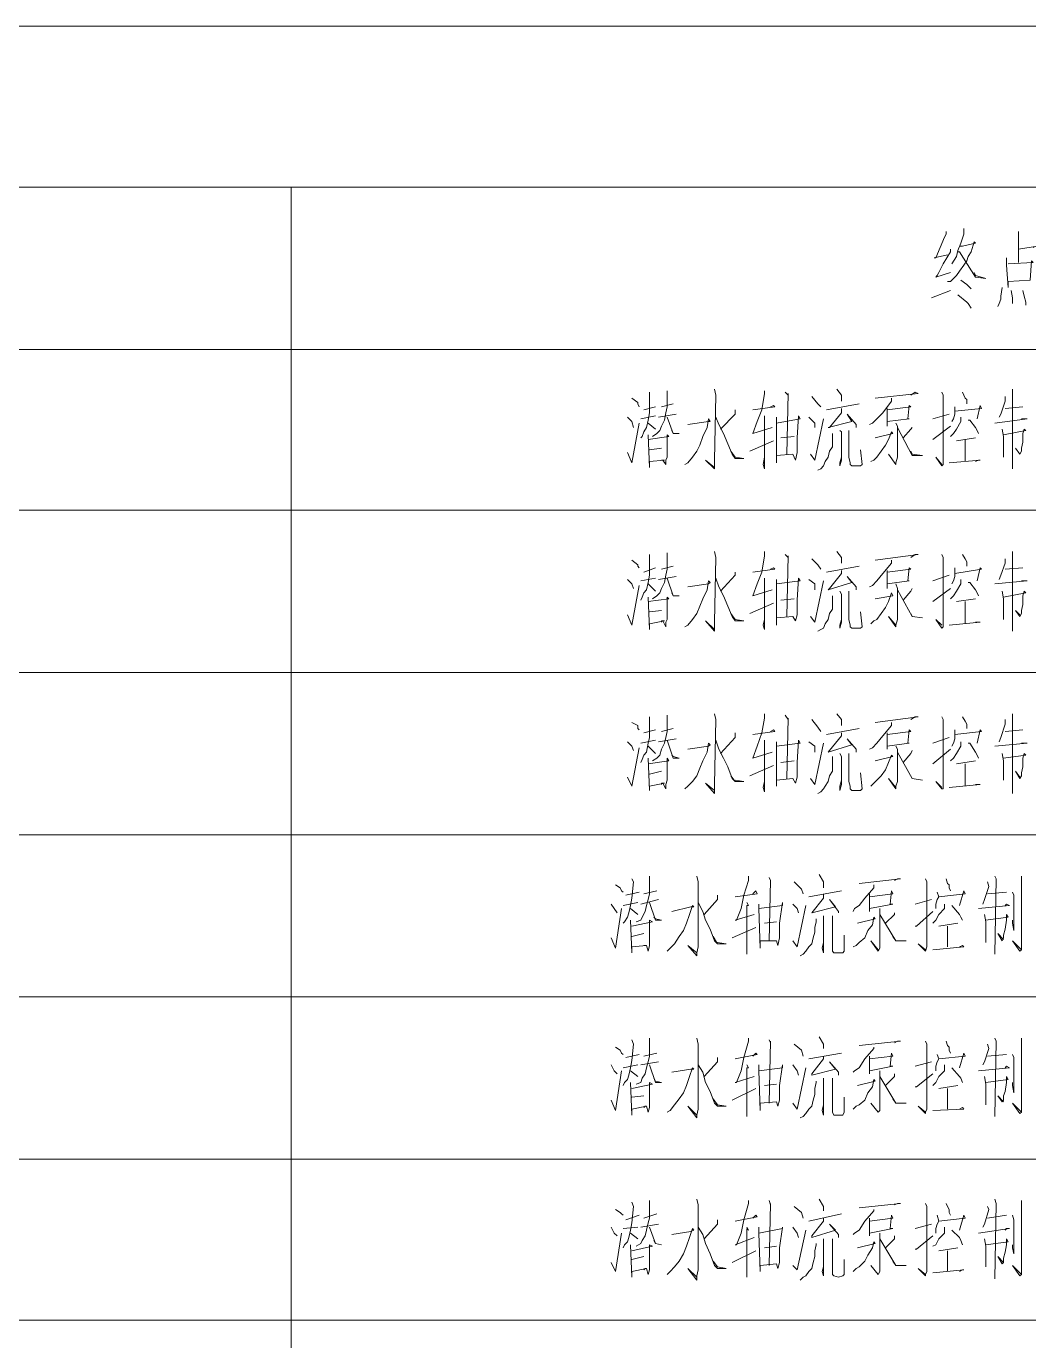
# Model space of a CAD drawing. Header units: millimetres. Extents: x 201 to 11482, y -7821 to 251.
# Drawn here: x 3318.2 to 3361.4, y -6773.4 to -6716.8 of the extents above; entities that cross this region are included whole.
import ezdxf

# ---------------------------------------------------------------- set-up
doc = ezdxf.new("R2010")
doc.units = ezdxf.units.MM

msp = doc.modelspace()

# ---------------------------------------------------------------- linework, layer by layer
at = {"color": 0, "lineweight": 18}
for points in [[(3548.745, -6723.713), (3548.745, -6716.792), (3240.008, -6716.792), (3240.008, -6723.713), (3548.745, -6723.713)], [(3279.822, -6730.698), (3329.606, -6730.698), (3329.606, -6723.713)], [(3329.606, -6730.698), (3389.36, -6730.698), (3389.36, -6723.713)], [(3357.8, -6725.618), (3357.8, -6725.745), (3357.737, -6725.872), (3357.546, -6726.317), (3357.356, -6726.761), (3357.292, -6726.761), (3357.864, -6726.634)], [(3358.562, -6725.491), (3358.562, -6725.682), (3358.562, -6725.745), (3358.435, -6726.126), (3358.308, -6726.444), (3358.245, -6726.698), (3358.054, -6727.015)], [(3360.912, -6725.618), (3360.912, -6725.809), (3360.912, -6726.952)], [(3357.991, -6726.38), (3357.991, -6726.507), (3357.673, -6727.015), (3357.483, -6727.396), (3357.419, -6727.523), (3357.356, -6727.587), (3357.991, -6727.396)], [(3358.372, -6726.253), (3358.499, -6726.253), (3359.07, -6726.126), (3359.007, -6726.063), (3358.88, -6726.507), (3358.753, -6726.698), (3358.689, -6726.888), (3358.562, -6727.079), (3358.372, -6727.333), (3358.245, -6727.523), (3358.118, -6727.65), (3357.991, -6727.777), (3357.864, -6727.777)], [(3358.308, -6726.507), (3358.372, -6726.507), (3359.07, -6727.587), (3359.515, -6727.65), (3359.07, -6727.523), (3359.007, -6727.396)], [(3360.912, -6726.38), (3361.737, -6726.253), (3361.674, -6726.253), (3361.547, -6726.317)], [(3360.404, -6726.761), (3360.404, -6726.825), (3360.404, -6727.079), (3360.467, -6728.031), (3360.467, -6727.777), (3361.42, -6727.714), (3361.42, -6727.714), (3361.483, -6726.888), (3361.547, -6726.952), (3360.467, -6727.015)], [(3358.435, -6727.714), (3358.689, -6727.904), (3358.753, -6727.968), (3358.88, -6728.095)], [(3357.165, -6728.476), (3357.991, -6728.158)], [(3360.213, -6728.031), (3360.15, -6728.412), (3360.15, -6728.539), (3360.086, -6728.73), (3360.023, -6728.857)], [(3360.594, -6728.158), (3360.658, -6728.476), (3360.658, -6728.666), (3360.658, -6728.73)], [(3361.102, -6728.158), (3361.166, -6728.412), (3361.229, -6728.666), (3361.229, -6728.793)], [(3358.308, -6728.349), (3358.689, -6728.666), (3358.753, -6728.73), (3358.88, -6728.92)], [(3279.822, -6737.62), (3329.606, -6737.62), (3329.606, -6730.698)], [(3329.606, -6737.62), (3389.36, -6737.62), (3389.36, -6730.698)], [(3344.275, -6732.794), (3344.529, -6732.984), (3344.529, -6733.048), (3344.592, -6733.175)], [(3345.037, -6732.54), (3345.037, -6732.667), (3345.037, -6733.429), (3344.973, -6733.746), (3344.91, -6734.064), (3344.783, -6734.254), (3344.719, -6734.445), (3344.656, -6734.508)], [(3345.799, -6732.476), (3345.799, -6732.667), (3345.799, -6733.175), (3345.735, -6733.429), (3345.672, -6733.746), (3345.545, -6734), (3345.481, -6734.191), (3345.354, -6734.318), (3345.164, -6734.445)], [(3347.831, -6732.413), (3347.894, -6732.667), (3347.831, -6735.461), (3347.831, -6735.715), (3347.831, -6735.842), (3347.45, -6735.461), (3347.831, -6735.778)], [(3349.99, -6732.476), (3349.99, -6732.603), (3349.863, -6733.302), (3349.672, -6733.81), (3349.482, -6734.318), (3349.482, -6734.318), (3350.307, -6734.064)], [(3350.879, -6732.54), (3351.006, -6732.667), (3351.006, -6732.603), (3350.942, -6735.207)], [(3352.022, -6732.73), (3352.276, -6733.048), (3352.403, -6733.175)], [(3353.101, -6732.413), (3353.292, -6732.667), (3353.292, -6732.794), (3353.292, -6732.921)], [(3355.451, -6732.794), (3355.451, -6732.921), (3355.07, -6733.429), (3354.816, -6733.683), (3354.625, -6733.873), (3354.498, -6733.937)], [(3354.752, -6732.794), (3356.594, -6732.603), (3356.467, -6732.54), (3356.276, -6732.667)], [(3357.61, -6732.54), (3357.673, -6732.667), (3357.673, -6735.524), (3357.673, -6735.651), (3357.61, -6735.715), (3357.356, -6735.334), (3357.61, -6735.651)], [(3358.499, -6732.54), (3358.626, -6732.794), (3358.689, -6732.857), (3358.689, -6732.921), (3358.689, -6733.048)], [(3360.34, -6732.73), (3360.34, -6732.921), (3360.15, -6733.492), (3360.086, -6733.619)], [(3360.658, -6732.413), (3360.658, -6732.54), (3360.658, -6735.842), (3360.658, -6735.651), (3360.658, -6735.461)], [(3344.783, -6733.302), (3345.291, -6733.175)], [(3345.545, -6733.175), (3346.053, -6733.048)], [(3348.72, -6733.302), (3348.72, -6733.492), (3348.085, -6734.127)], [(3349.482, -6733.302), (3350.434, -6733.175), (3350.371, -6733.111), (3350.244, -6733.175)], [(3352.657, -6733.302), (3354.054, -6733.048)], [(3353.292, -6733.238), (3353.292, -6733.429), (3352.784, -6734.064), (3352.72, -6734.064), (3353.736, -6733.81), (3353.546, -6733.492), (3353.927, -6733.937), (3353.927, -6734.064)], [(3355.26, -6733.238), (3355.26, -6734), (3355.26, -6733.81), (3356.213, -6733.683), (3356.149, -6733.683), (3356.213, -6733.111), (3356.276, -6733.175), (3355.26, -6733.302)], [(3358.181, -6733.175), (3358.181, -6733.365), (3358.181, -6733.492), (3358.118, -6733.683), (3358.054, -6733.81)], [(3358.181, -6733.365), (3359.324, -6733.238), (3359.261, -6733.111), (3359.134, -6733.683)], [(3360.34, -6733.238), (3361.102, -6733.175)], [(3344.084, -6733.619), (3344.275, -6733.81), (3344.338, -6734.064)], [(3344.084, -6735.143), (3344.275, -6735.588), (3344.592, -6733.873)], [(3345.291, -6733.556), (3344.656, -6733.683)], [(3344.973, -6733.873), (3345.291, -6734.127)], [(3346.18, -6733.492), (3345.418, -6733.619)], [(3345.799, -6733.619), (3346.053, -6734.318), (3346.307, -6734.318), (3346.053, -6734.318), (3345.989, -6734.191)], [(3346.688, -6733.937), (3347.577, -6733.81), (3347.64, -6733.81), (3347.577, -6733.683), (3347.513, -6734.064), (3347.323, -6734.445), (3347.196, -6734.826), (3347.069, -6735.08), (3346.878, -6735.334), (3346.688, -6735.588), (3346.561, -6735.651)], [(3347.894, -6733.619), (3348.021, -6733.937), (3348.212, -6734.318), (3348.402, -6734.762), (3348.593, -6735.207), (3348.72, -6735.397), (3349.101, -6735.397), (3348.72, -6735.334)], [(3349.99, -6733.556), (3349.99, -6733.683), (3349.99, -6735.842), (3349.926, -6735.651), (3349.99, -6735.334)], [(3350.498, -6733.619), (3350.498, -6733.873), (3350.498, -6735.588), (3350.498, -6735.27), (3351.196, -6735.207), (3351.323, -6735.461), (3351.387, -6735.143), (3351.387, -6734.508), (3351.45, -6733.556), (3351.514, -6733.683), (3350.498, -6733.873)], [(3351.895, -6733.619), (3352.149, -6733.873), (3352.149, -6734.064)], [(3351.958, -6735.207), (3352.149, -6735.461), (3352.53, -6733.683)], [(3355.641, -6733.873), (3355.705, -6734), (3355.705, -6735.334), (3355.641, -6735.588), (3355.641, -6735.651), (3355.324, -6735.207), (3355.641, -6735.651)], [(3357.229, -6733.683), (3357.927, -6733.492)], [(3358.435, -6733.619), (3358.435, -6733.81), (3358.245, -6734.127), (3358.118, -6734.318), (3357.991, -6734.445)], [(3358.753, -6733.746), (3358.816, -6733.746), (3359.07, -6734.064), (3359.134, -6734.191), (3359.197, -6734.318)], [(3359.896, -6733.873), (3361.293, -6733.683), (3361.166, -6733.683), (3361.039, -6733.683)], [(3344.973, -6734.572), (3345.862, -6734.445), (3345.799, -6734.381), (3345.799, -6734.699), (3345.799, -6735.08), (3345.799, -6735.334), (3345.735, -6735.461), (3345.735, -6735.651), (3345.608, -6735.461)], [(3344.973, -6734.381), (3345.037, -6735.778), (3345.037, -6735.524), (3345.672, -6735.461), (3345.545, -6735.461), (3345.545, -6735.461)], [(3350.688, -6734.508), (3351.26, -6734.445)], [(3352.911, -6734.318), (3352.911, -6734.445), (3352.911, -6734.635), (3352.911, -6734.889), (3352.784, -6735.08), (3352.72, -6735.334), (3352.593, -6735.524), (3352.53, -6735.715), (3352.403, -6735.842), (3352.276, -6735.905)], [(3353.228, -6734.191), (3353.292, -6734.254), (3353.292, -6735.461), (3353.228, -6735.715), (3353.228, -6735.588), (3353.292, -6735.334)], [(3353.609, -6734.191), (3353.609, -6735.334), (3353.673, -6735.588), (3353.673, -6735.651), (3353.736, -6735.715), (3353.927, -6735.715), (3354.117, -6735.715), (3354.181, -6735.651), (3354.117, -6735.016)], [(3354.752, -6734.508), (3355.514, -6734.318), (3355.451, -6734.254), (3355.324, -6734.572), (3355.197, -6734.826), (3355.006, -6735.08), (3354.816, -6735.334), (3354.689, -6735.461), (3354.562, -6735.524)], [(3355.705, -6734.064), (3356.34, -6735.27), (3356.784, -6735.27), (3356.34, -6735.207), (3356.276, -6735.08)], [(3356.34, -6734.064), (3356.276, -6734.127), (3355.959, -6734.508)], [(3357.229, -6734.572), (3357.229, -6734.572), (3357.991, -6734)], [(3358.245, -6734.635), (3359.07, -6734.508)], [(3360.213, -6734.127), (3360.277, -6734.445), (3360.277, -6734.508), (3360.277, -6735.334), (3360.277, -6735.143), (3360.277, -6735.016)], [(3360.277, -6734.381), (3361.229, -6734.191), (3361.166, -6734.127), (3361.102, -6734.318), (3361.102, -6734.699), (3361.039, -6734.953), (3361.039, -6735.08), (3360.975, -6735.207), (3360.785, -6734.953), (3360.975, -6735.207)], [(3345.545, -6734.953), (3345.037, -6735.016)], [(3348.529, -6735.08), (3348.72, -6735.334)], [(3349.355, -6735.08), (3350.371, -6734.635)], [(3358.626, -6734.572), (3358.626, -6735.524)], [(3357.927, -6735.588), (3359.261, -6735.461), (3359.197, -6735.461), (3359.07, -6735.524)], [(3329.606, -6737.62), (3329.606, -6744.605), (3389.36, -6744.605), (3389.36, -6737.62)], [(3345.037, -6739.525), (3345.037, -6739.652), (3345.037, -6740.414), (3344.973, -6740.731), (3344.91, -6741.049), (3344.783, -6741.176), (3344.719, -6741.366), (3344.656, -6741.493)], [(3345.799, -6739.461), (3345.799, -6739.652), (3345.799, -6740.16), (3345.735, -6740.414), (3345.672, -6740.731), (3345.545, -6740.985), (3345.481, -6741.176), (3345.354, -6741.303), (3345.164, -6741.43)], [(3347.831, -6739.398), (3347.894, -6739.652), (3347.831, -6742.446), (3347.831, -6742.7), (3347.831, -6742.827), (3347.45, -6742.382), (3347.831, -6742.763)], [(3349.99, -6739.398), (3349.99, -6739.588), (3349.863, -6740.287), (3349.672, -6740.795), (3349.482, -6741.303), (3349.482, -6741.303), (3350.307, -6741.049)], [(3350.879, -6739.525), (3351.006, -6739.652), (3351.006, -6739.588), (3350.942, -6742.192)], [(3353.101, -6739.398), (3353.292, -6739.652), (3353.292, -6739.779), (3353.292, -6739.906)], [(3354.752, -6739.779), (3356.594, -6739.525), (3356.467, -6739.525), (3356.276, -6739.652)], [(3357.61, -6739.525), (3357.673, -6739.652), (3357.673, -6742.509), (3357.673, -6742.636), (3357.61, -6742.7), (3357.356, -6742.319), (3357.61, -6742.573)], [(3358.499, -6739.525), (3358.626, -6739.715), (3358.689, -6739.842), (3358.689, -6739.906), (3358.689, -6740.033)], [(3360.658, -6739.398), (3360.658, -6739.525), (3360.658, -6742.827), (3360.658, -6742.573), (3360.658, -6742.446)], [(3344.275, -6739.779), (3344.529, -6739.969), (3344.529, -6740.033), (3344.592, -6740.096)], [(3344.783, -6740.287), (3345.291, -6740.096)], [(3345.545, -6740.16), (3346.053, -6740.033)], [(3349.482, -6740.287), (3350.434, -6740.16), (3350.371, -6740.096), (3350.244, -6740.16)], [(3352.022, -6739.715), (3352.276, -6739.969), (3352.403, -6740.16)], [(3352.657, -6740.287), (3354.054, -6740.033)], [(3355.451, -6739.779), (3355.451, -6739.906), (3355.07, -6740.35), (3354.816, -6740.668), (3354.625, -6740.858), (3354.498, -6740.922)], [(3355.26, -6740.223), (3355.26, -6740.985), (3355.26, -6740.795), (3356.213, -6740.668), (3356.149, -6740.668), (3356.213, -6740.096), (3356.276, -6740.16), (3355.26, -6740.287)], [(3358.181, -6740.096), (3358.181, -6740.35), (3358.181, -6740.477), (3358.118, -6740.668), (3358.054, -6740.795)], [(3358.181, -6740.35), (3359.324, -6740.16), (3359.261, -6740.096), (3359.134, -6740.668)], [(3360.34, -6739.715), (3360.34, -6739.906), (3360.15, -6740.414), (3360.086, -6740.604)], [(3360.34, -6740.16), (3361.102, -6740.096)], [(3344.084, -6740.604), (3344.275, -6740.795), (3344.338, -6740.985)], [(3345.291, -6740.541), (3344.656, -6740.668)], [(3346.18, -6740.477), (3345.418, -6740.604)], [(3345.799, -6740.541), (3346.053, -6741.303), (3346.307, -6741.303), (3346.053, -6741.303), (3345.989, -6741.176)], [(3346.688, -6740.922), (3347.577, -6740.795), (3347.64, -6740.731), (3347.577, -6740.668), (3347.513, -6741.049), (3347.323, -6741.43), (3347.196, -6741.747), (3347.069, -6742.065), (3346.878, -6742.319), (3346.688, -6742.573), (3346.561, -6742.636)], [(3347.894, -6740.541), (3348.021, -6740.922), (3348.212, -6741.303), (3348.402, -6741.747), (3348.593, -6742.192), (3348.72, -6742.382), (3349.101, -6742.382), (3348.72, -6742.319)], [(3348.72, -6740.287), (3348.72, -6740.414), (3348.085, -6741.112)], [(3349.99, -6740.541), (3349.99, -6740.668), (3349.99, -6740.668), (3349.99, -6742.763), (3349.926, -6742.573), (3349.99, -6742.319)], [(3350.498, -6740.604), (3350.498, -6740.795), (3350.498, -6742.573), (3350.498, -6742.255), (3351.196, -6742.192), (3351.323, -6742.382), (3351.387, -6742.128), (3351.387, -6741.493), (3351.45, -6740.541), (3351.514, -6740.668), (3350.498, -6740.795)], [(3351.895, -6740.604), (3352.149, -6740.795), (3352.149, -6741.049)], [(3351.958, -6742.192), (3352.149, -6742.446), (3352.53, -6740.668)], [(3353.292, -6740.223), (3353.292, -6740.35), (3352.784, -6740.985), (3352.72, -6741.049), (3353.736, -6740.731), (3353.546, -6740.477), (3353.927, -6740.922), (3353.927, -6741.049)], [(3357.229, -6740.668), (3357.927, -6740.414)], [(3358.435, -6740.604), (3358.435, -6740.795), (3358.245, -6741.112), (3358.118, -6741.303), (3357.991, -6741.43)], [(3358.753, -6740.731), (3358.816, -6740.731), (3359.07, -6741.049), (3359.134, -6741.176), (3359.197, -6741.303)], [(3359.896, -6740.795), (3361.293, -6740.668), (3361.166, -6740.668), (3361.039, -6740.668)], [(3344.084, -6742.128), (3344.275, -6742.573), (3344.592, -6740.858)], [(3344.973, -6740.795), (3345.291, -6741.112)], [(3352.911, -6741.303), (3352.911, -6741.366), (3352.911, -6741.62), (3352.911, -6741.874), (3352.784, -6742.065), (3352.72, -6742.319), (3352.593, -6742.509), (3352.53, -6742.7), (3352.403, -6742.763), (3352.276, -6742.827)], [(3353.228, -6741.112), (3353.292, -6741.239), (3353.292, -6742.446), (3353.228, -6742.7), (3353.228, -6742.573), (3353.292, -6742.319)], [(3353.609, -6741.112), (3353.609, -6742.319), (3353.673, -6742.573), (3353.673, -6742.636), (3353.736, -6742.7), (3353.927, -6742.7), (3354.117, -6742.7), (3354.181, -6742.636), (3354.117, -6742.001)], [(3354.752, -6741.43), (3355.514, -6741.303), (3355.451, -6741.176), (3355.324, -6741.557), (3355.197, -6741.811), (3355.006, -6742.065), (3354.816, -6742.319), (3354.689, -6742.382), (3354.562, -6742.509)], [(3355.641, -6740.795), (3355.705, -6740.985), (3355.705, -6742.319), (3355.641, -6742.573), (3355.641, -6742.636), (3355.324, -6742.192), (3355.641, -6742.573)], [(3355.705, -6741.049), (3356.34, -6742.192), (3356.784, -6742.255), (3356.34, -6742.192), (3356.276, -6742.065)], [(3356.34, -6740.985), (3356.276, -6741.112), (3355.959, -6741.493)], [(3357.229, -6741.557), (3357.229, -6741.557), (3357.991, -6740.985)], [(3360.213, -6741.112), (3360.277, -6741.43), (3360.277, -6741.43), (3360.277, -6742.319), (3360.277, -6742.128), (3360.277, -6742.001)], [(3360.277, -6741.366), (3361.229, -6741.176), (3361.166, -6741.112), (3361.102, -6741.303), (3361.102, -6741.684), (3361.039, -6741.938), (3361.039, -6742.065), (3360.975, -6742.192), (3360.785, -6741.938), (3360.975, -6742.128)], [(3344.973, -6741.557), (3345.862, -6741.43), (3345.799, -6741.366), (3345.799, -6741.684), (3345.799, -6742.065), (3345.799, -6742.319), (3345.735, -6742.446), (3345.735, -6742.636), (3345.608, -6742.382)], [(3344.973, -6741.366), (3345.037, -6742.763), (3345.037, -6742.509), (3345.672, -6742.382), (3345.545, -6742.382), (3345.545, -6742.446)], [(3349.355, -6742.065), (3350.371, -6741.62)], [(3350.688, -6741.493), (3351.26, -6741.43)], [(3358.245, -6741.557), (3359.07, -6741.43)], [(3358.626, -6741.557), (3358.626, -6742.509)], [(3345.545, -6741.938), (3345.037, -6742.001)], [(3348.529, -6742.065), (3348.72, -6742.319)], [(3357.927, -6742.573), (3359.261, -6742.446), (3359.197, -6742.446), (3359.07, -6742.446)], [(3279.822, -6744.605), (3329.606, -6744.605)], [(3329.606, -6744.605), (3329.606, -6751.59), (3389.36, -6751.59), (3389.36, -6744.605)], [(3347.831, -6746.383), (3347.894, -6746.637), (3347.831, -6749.431), (3347.831, -6749.685), (3347.831, -6749.812), (3347.45, -6749.367), (3347.831, -6749.685)], [(3349.99, -6746.383), (3349.99, -6746.573), (3349.863, -6747.208), (3349.672, -6747.78), (3349.482, -6748.288), (3349.482, -6748.288), (3350.307, -6748.034)], [(3353.101, -6746.383), (3353.292, -6746.637), (3353.292, -6746.764), (3353.292, -6746.891)], [(3360.658, -6746.383), (3360.658, -6746.51), (3360.658, -6749.812), (3360.658, -6749.558), (3360.658, -6749.431)], [(3344.275, -6746.764), (3344.529, -6746.891), (3344.529, -6747.018), (3344.592, -6747.081)], [(3345.037, -6746.51), (3345.037, -6746.637), (3345.037, -6747.399), (3344.973, -6747.653), (3344.91, -6748.034), (3344.783, -6748.161), (3344.719, -6748.351), (3344.656, -6748.478)], [(3345.799, -6746.446), (3345.799, -6746.637), (3345.799, -6747.145), (3345.735, -6747.399), (3345.672, -6747.653), (3345.545, -6747.907), (3345.481, -6748.161), (3345.354, -6748.288), (3345.164, -6748.415)], [(3350.879, -6746.446), (3351.006, -6746.637), (3351.006, -6746.573), (3350.942, -6749.177)], [(3352.022, -6746.637), (3352.276, -6746.954), (3352.403, -6747.145)], [(3355.451, -6746.764), (3355.451, -6746.891), (3355.07, -6747.335), (3354.816, -6747.653), (3354.625, -6747.843), (3354.498, -6747.907)], [(3354.752, -6746.764), (3356.594, -6746.51), (3356.467, -6746.51), (3356.276, -6746.637)], [(3357.61, -6746.51), (3357.673, -6746.637), (3357.673, -6749.494), (3357.673, -6749.621), (3357.61, -6749.621), (3357.356, -6749.304), (3357.61, -6749.558)], [(3358.499, -6746.51), (3358.626, -6746.7), (3358.689, -6746.827), (3358.689, -6746.891), (3358.689, -6747.018)], [(3360.34, -6746.637), (3360.34, -6746.827), (3360.15, -6747.399), (3360.086, -6747.589)], [(3345.291, -6747.526), (3344.656, -6747.653)], [(3344.783, -6747.208), (3345.291, -6747.081)], [(3346.18, -6747.462), (3345.418, -6747.589)], [(3345.545, -6747.145), (3346.053, -6747.018)], [(3345.799, -6747.526), (3346.053, -6748.288), (3346.307, -6748.288), (3346.053, -6748.224), (3345.989, -6748.161)], [(3347.894, -6747.526), (3348.021, -6747.907), (3348.212, -6748.288), (3348.402, -6748.669), (3348.593, -6749.177), (3348.72, -6749.304), (3349.101, -6749.304), (3348.72, -6749.24)], [(3348.72, -6747.208), (3348.72, -6747.399), (3348.085, -6748.097)], [(3349.482, -6747.272), (3350.434, -6747.145), (3350.371, -6747.081), (3350.244, -6747.145)], [(3349.99, -6747.526), (3349.99, -6747.653), (3349.99, -6747.653), (3349.99, -6749.748), (3349.926, -6749.558), (3349.99, -6749.304)], [(3350.498, -6747.589), (3350.498, -6747.78), (3350.498, -6749.494), (3350.498, -6749.24), (3351.196, -6749.177), (3351.323, -6749.367), (3351.387, -6749.113), (3351.387, -6748.478), (3351.45, -6747.526), (3351.514, -6747.653), (3350.498, -6747.78)], [(3352.657, -6747.272), (3354.054, -6747.018)], [(3353.292, -6747.208), (3353.292, -6747.335), (3352.784, -6747.97), (3352.72, -6748.034), (3353.736, -6747.716), (3353.546, -6747.462), (3353.927, -6747.907), (3353.927, -6748.034)], [(3355.26, -6747.208), (3355.26, -6747.907), (3355.26, -6747.78), (3356.213, -6747.653), (3356.149, -6747.653), (3356.213, -6747.081), (3356.276, -6747.145), (3355.26, -6747.272)], [(3357.229, -6747.653), (3357.927, -6747.399)], [(3358.181, -6747.081), (3358.181, -6747.272), (3358.181, -6747.462), (3358.118, -6747.653), (3358.054, -6747.78)], [(3358.181, -6747.272), (3359.324, -6747.145), (3359.261, -6747.081), (3359.134, -6747.653)], [(3360.34, -6747.145), (3361.102, -6747.081)], [(3344.084, -6747.589), (3344.275, -6747.78), (3344.338, -6747.97)], [(3344.084, -6749.113), (3344.275, -6749.494), (3344.592, -6747.843)], [(3344.973, -6747.78), (3345.291, -6748.097)], [(3346.688, -6747.907), (3347.577, -6747.78), (3347.64, -6747.716), (3347.577, -6747.653), (3347.513, -6748.034), (3347.323, -6748.415), (3347.196, -6748.732), (3347.069, -6749.05), (3346.878, -6749.304), (3346.688, -6749.494), (3346.561, -6749.621)], [(3351.895, -6747.589), (3352.149, -6747.78), (3352.149, -6748.034)], [(3351.958, -6749.177), (3352.149, -6749.431), (3352.53, -6747.653)], [(3353.228, -6748.097), (3353.292, -6748.224), (3353.292, -6749.431), (3353.228, -6749.685), (3353.228, -6749.494), (3353.292, -6749.24)], [(3353.609, -6748.097), (3353.609, -6749.304), (3353.673, -6749.494), (3353.673, -6749.621), (3353.736, -6749.685), (3353.927, -6749.685), (3354.117, -6749.685), (3354.181, -6749.621), (3354.117, -6748.923)], [(3355.641, -6747.78), (3355.705, -6747.907), (3355.705, -6749.304), (3355.641, -6749.494), (3355.641, -6749.621), (3355.324, -6749.177), (3355.641, -6749.558)], [(3355.705, -6748.034), (3356.34, -6749.177), (3356.784, -6749.24), (3356.34, -6749.177), (3356.276, -6749.05)], [(3356.34, -6747.97), (3356.276, -6748.097), (3355.959, -6748.478)], [(3357.229, -6748.542), (3357.229, -6748.542), (3357.991, -6747.907)], [(3358.435, -6747.589), (3358.435, -6747.78), (3358.245, -6748.097), (3358.118, -6748.288), (3357.991, -6748.415)], [(3358.753, -6747.653), (3358.816, -6747.653), (3359.07, -6748.034), (3359.134, -6748.161), (3359.197, -6748.288)], [(3359.896, -6747.78), (3361.293, -6747.653), (3361.166, -6747.653), (3361.039, -6747.653)], [(3360.213, -6748.097), (3360.277, -6748.415), (3360.277, -6748.415), (3360.277, -6749.24), (3360.277, -6749.113), (3360.277, -6748.923)], [(3360.277, -6748.288), (3361.229, -6748.161), (3361.166, -6748.097), (3361.102, -6748.288), (3361.102, -6748.669), (3361.039, -6748.923), (3361.039, -6749.05), (3360.975, -6749.177), (3360.785, -6748.859), (3360.975, -6749.113)], [(3344.973, -6748.542), (3345.862, -6748.415), (3345.799, -6748.288), (3345.799, -6748.669), (3345.799, -6749.05), (3345.799, -6749.24), (3345.735, -6749.431), (3345.735, -6749.621), (3345.608, -6749.367)], [(3344.973, -6748.288), (3345.037, -6749.685), (3345.037, -6749.494), (3345.672, -6749.367), (3345.545, -6749.367), (3345.545, -6749.431)], [(3349.355, -6749.05), (3350.371, -6748.605)], [(3350.688, -6748.478), (3351.26, -6748.415)], [(3352.911, -6748.224), (3352.911, -6748.351), (3352.911, -6748.605), (3352.911, -6748.859), (3352.784, -6749.05), (3352.72, -6749.304), (3352.593, -6749.494), (3352.53, -6749.621), (3352.403, -6749.748), (3352.276, -6749.812)], [(3354.752, -6748.415), (3355.514, -6748.224), (3355.451, -6748.161), (3355.324, -6748.478), (3355.197, -6748.796), (3355.006, -6749.05), (3354.816, -6749.24), (3354.689, -6749.367), (3354.562, -6749.494)], [(3358.245, -6748.542), (3359.07, -6748.415)], [(3358.626, -6748.542), (3358.626, -6749.494)], [(3345.545, -6748.859), (3345.037, -6748.986)], [(3348.529, -6749.05), (3348.72, -6749.304)], [(3357.927, -6749.558), (3359.261, -6749.431), (3359.197, -6749.431), (3359.07, -6749.431)], [(3279.822, -6751.59), (3329.606, -6751.59)], [(3279.822, -6751.59), (3279.822, -6758.575), (3329.606, -6758.575)], [(3329.606, -6751.59), (3329.606, -6758.575), (3389.36, -6758.575)], [(3343.576, -6753.749), (3343.767, -6753.876), (3343.83, -6754.003), (3343.894, -6754.066)], [(3344.275, -6753.495), (3344.338, -6753.622), (3344.275, -6754.32), (3344.211, -6754.638), (3344.148, -6754.955), (3344.084, -6755.146), (3343.957, -6755.336), (3343.894, -6755.4)], [(3345.037, -6753.368), (3345.037, -6753.622), (3345.037, -6754.13), (3344.973, -6754.384), (3344.91, -6754.638), (3344.846, -6754.892), (3344.719, -6755.146), (3344.656, -6755.273), (3344.465, -6755.336)], [(3347.069, -6753.368), (3347.132, -6753.622), (3347.132, -6756.416), (3347.069, -6756.67), (3347.069, -6756.797), (3346.688, -6756.352), (3347.069, -6756.67)], [(3349.291, -6753.368), (3349.291, -6753.558), (3349.101, -6754.193), (3348.974, -6754.765), (3348.783, -6755.273), (3348.72, -6755.273), (3349.545, -6755.019)], [(3350.18, -6753.431), (3350.244, -6753.558), (3350.244, -6753.558), (3350.18, -6756.162)], [(3351.26, -6753.622), (3351.577, -6753.939), (3351.641, -6754.13)], [(3352.339, -6753.304), (3352.53, -6753.622), (3352.53, -6753.749), (3352.53, -6753.876)], [(3354.689, -6753.749), (3354.689, -6753.876), (3354.308, -6754.32), (3354.054, -6754.638), (3353.863, -6754.765), (3353.8, -6754.892)], [(3354.054, -6753.685), (3355.832, -6753.495), (3355.705, -6753.495), (3355.578, -6753.558)], [(3356.911, -6753.495), (3356.975, -6753.622), (3356.975, -6756.416), (3356.911, -6756.606), (3356.594, -6756.289), (3356.911, -6756.543)], [(3357.8, -6753.495), (3357.864, -6753.685), (3357.927, -6753.749), (3357.927, -6753.876), (3357.991, -6754.003)], [(3359.578, -6753.622), (3359.642, -6753.812), (3359.451, -6754.384), (3359.388, -6754.574)], [(3359.896, -6753.368), (3359.959, -6753.495), (3359.896, -6756.733), (3359.896, -6756.543), (3359.896, -6756.352)], [(3361.039, -6753.368), (3361.039, -6753.558), (3361.039, -6756.162), (3361.039, -6756.352), (3361.039, -6756.543), (3361.039, -6756.543), (3360.975, -6756.606), (3360.658, -6756.162), (3361.039, -6756.543)], [(3344.021, -6754.193), (3344.592, -6754.066)], [(3344.783, -6754.13), (3345.354, -6754.003)], [(3347.958, -6754.193), (3347.958, -6754.384), (3347.386, -6755.019)], [(3348.72, -6754.257), (3349.672, -6754.13), (3349.609, -6754.003), (3349.482, -6754.13)], [(3351.895, -6754.257), (3353.292, -6754.003)], [(3352.53, -6754.13), (3352.53, -6754.32), (3352.022, -6754.955), (3352.022, -6754.955), (3353.038, -6754.701), (3352.784, -6754.384), (3353.165, -6754.892), (3353.165, -6754.955)], [(3354.498, -6754.13), (3354.498, -6754.892), (3354.498, -6754.765), (3355.514, -6754.574), (3355.387, -6754.574), (3355.451, -6754.003), (3355.514, -6754.13), (3354.498, -6754.257)], [(3357.419, -6754.066), (3357.483, -6754.257), (3357.419, -6754.384), (3357.356, -6754.574), (3357.356, -6754.765)], [(3357.483, -6754.257), (3358.626, -6754.13), (3358.562, -6754.003), (3358.372, -6754.638)], [(3359.578, -6754.13), (3360.404, -6754.066)], [(3360.658, -6754.066), (3360.721, -6754.193), (3360.721, -6755.717), (3360.658, -6755.4), (3360.658, -6755.273)], [(3343.386, -6754.574), (3343.513, -6754.765), (3343.64, -6754.955)], [(3343.386, -6756.035), (3343.576, -6756.479), (3343.83, -6754.765)], [(3344.529, -6754.511), (3343.894, -6754.638)], [(3344.211, -6754.765), (3344.529, -6755.019)], [(3345.418, -6754.384), (3344.656, -6754.574)], [(3345.037, -6754.511), (3345.291, -6755.273), (3345.545, -6755.273), (3345.291, -6755.209), (3345.227, -6755.146)], [(3345.989, -6754.892), (3346.815, -6754.701), (3346.942, -6754.701), (3346.878, -6754.638), (3346.751, -6755.019), (3346.624, -6755.4), (3346.497, -6755.717), (3346.307, -6755.971), (3346.116, -6756.289), (3345.926, -6756.479), (3345.799, -6756.606)], [(3347.132, -6754.511), (3347.323, -6754.892), (3347.45, -6755.273), (3347.64, -6755.654), (3347.831, -6756.162), (3347.958, -6756.289), (3348.339, -6756.289), (3347.958, -6756.225)], [(3349.228, -6754.511), (3349.291, -6754.638), (3349.228, -6754.638), (3349.228, -6756.733), (3349.228, -6756.543), (3349.228, -6756.289)], [(3349.736, -6754.574), (3349.736, -6754.765), (3349.799, -6756.479), (3349.799, -6756.162), (3350.498, -6756.162), (3350.561, -6756.352), (3350.625, -6756.035), (3350.625, -6755.4), (3350.752, -6754.511), (3350.752, -6754.638), (3349.736, -6754.765)], [(3351.196, -6754.574), (3351.387, -6754.765), (3351.45, -6754.955)], [(3351.196, -6756.162), (3351.387, -6756.416), (3351.768, -6754.638)], [(3354.943, -6754.765), (3354.943, -6754.892), (3354.943, -6756.289), (3354.943, -6756.479), (3354.879, -6756.606), (3354.562, -6756.162), (3354.879, -6756.543)], [(3356.467, -6754.574), (3357.165, -6754.384)], [(3356.467, -6755.527), (3356.53, -6755.527), (3357.229, -6754.892)], [(3357.737, -6754.574), (3357.737, -6754.765), (3357.483, -6755.019), (3357.356, -6755.273), (3357.229, -6755.4)], [(3358.054, -6754.638), (3358.372, -6755.019), (3358.435, -6755.146), (3358.499, -6755.273)], [(3359.197, -6754.765), (3360.531, -6754.638), (3360.531, -6754.638), (3360.404, -6754.574), (3360.34, -6754.638)], [(3344.211, -6755.273), (3344.275, -6756.67), (3344.275, -6756.416), (3344.91, -6756.352), (3344.846, -6756.352), (3344.783, -6756.352)], [(3344.275, -6755.527), (3345.164, -6755.336), (3345.037, -6755.273), (3345.037, -6755.654), (3345.037, -6755.971), (3345.037, -6756.225), (3345.037, -6756.352), (3344.973, -6756.606), (3344.91, -6756.352)], [(3349.99, -6755.4), (3350.498, -6755.336)], [(3352.212, -6755.209), (3352.212, -6755.336), (3352.149, -6755.59), (3352.149, -6755.781), (3352.085, -6756.035), (3352.022, -6756.289), (3351.895, -6756.416), (3351.768, -6756.606), (3351.641, -6756.733), (3351.514, -6756.797)], [(3352.53, -6755.082), (3352.53, -6755.146), (3352.53, -6756.416), (3352.53, -6756.67), (3352.466, -6756.479), (3352.53, -6756.225)], [(3352.911, -6755.082), (3352.911, -6756.289), (3352.911, -6756.479), (3352.911, -6756.606), (3352.974, -6756.67), (3353.165, -6756.67), (3353.355, -6756.67), (3353.419, -6756.606), (3353.419, -6755.908)], [(3353.99, -6755.4), (3354.752, -6755.209), (3354.689, -6755.146), (3354.625, -6755.463), (3354.435, -6755.717), (3354.308, -6756.035), (3354.054, -6756.225), (3353.927, -6756.352), (3353.8, -6756.416)], [(3354.943, -6755.019), (3355.641, -6756.162), (3356.086, -6756.162), (3355.641, -6756.162), (3355.514, -6755.971)], [(3355.578, -6754.955), (3355.578, -6755.019), (3355.197, -6755.4)], [(3357.483, -6755.527), (3358.308, -6755.4)], [(3359.451, -6755.019), (3359.515, -6755.336), (3359.515, -6755.4), (3359.515, -6756.225), (3359.515, -6756.035), (3359.515, -6755.908)], [(3359.515, -6755.273), (3360.467, -6755.146), (3360.404, -6755.019), (3360.404, -6755.273), (3360.34, -6755.654), (3360.277, -6755.908), (3360.277, -6756.035), (3360.213, -6756.162), (3360.023, -6755.844), (3360.277, -6756.098)], [(3344.783, -6755.844), (3344.275, -6755.971)], [(3347.767, -6755.971), (3347.958, -6756.289)], [(3348.593, -6756.035), (3349.609, -6755.59)], [(3357.864, -6755.527), (3357.864, -6756.416)], [(3357.229, -6756.543), (3358.562, -6756.416), (3358.499, -6756.352), (3358.372, -6756.416)], [(3279.822, -6758.575), (3279.822, -6765.56), (3329.606, -6765.56)], [(3329.606, -6758.575), (3329.606, -6765.56), (3389.36, -6765.56)], [(3344.275, -6760.416), (3344.338, -6760.607), (3344.275, -6761.305), (3344.211, -6761.623), (3344.148, -6761.94), (3344.084, -6762.131), (3343.957, -6762.258), (3343.894, -6762.385)], [(3345.037, -6760.353), (3345.037, -6760.607), (3345.037, -6761.115), (3344.973, -6761.369), (3344.91, -6761.623), (3344.846, -6761.877), (3344.719, -6762.067), (3344.656, -6762.258), (3344.465, -6762.321)], [(3347.069, -6760.353), (3347.132, -6760.607), (3347.132, -6763.401), (3347.069, -6763.655), (3347.069, -6763.782), (3346.688, -6763.274), (3347.069, -6763.655)], [(3349.291, -6760.353), (3349.291, -6760.48), (3349.101, -6761.178), (3348.974, -6761.75), (3348.783, -6762.258), (3348.72, -6762.258), (3349.545, -6762.004)], [(3350.18, -6760.416), (3350.244, -6760.543), (3350.244, -6760.48), (3350.18, -6763.147)], [(3352.339, -6760.289), (3352.53, -6760.607), (3352.53, -6760.734), (3352.53, -6760.797)], [(3354.054, -6760.67), (3355.832, -6760.48), (3355.705, -6760.48), (3355.578, -6760.543)], [(3356.911, -6760.48), (3356.975, -6760.607), (3356.975, -6763.401), (3356.911, -6763.528), (3356.911, -6763.591), (3356.594, -6763.274), (3356.911, -6763.528)], [(3357.8, -6760.48), (3357.864, -6760.67), (3357.927, -6760.734), (3357.927, -6760.861), (3357.991, -6760.988)], [(3359.896, -6760.353), (3359.959, -6760.48), (3359.896, -6763.718), (3359.896, -6763.528), (3359.896, -6763.337)], [(3361.039, -6760.353), (3361.039, -6760.543), (3361.039, -6763.147), (3361.039, -6763.337), (3361.039, -6763.464), (3361.039, -6763.528), (3360.975, -6763.591), (3360.658, -6763.147), (3361.039, -6763.528)], [(3343.576, -6760.734), (3343.767, -6760.861), (3343.83, -6760.988), (3343.894, -6761.051)], [(3344.021, -6761.178), (3344.592, -6761.051)], [(3344.783, -6761.115), (3345.354, -6760.988)], [(3348.72, -6761.242), (3349.672, -6761.051), (3349.609, -6760.988), (3349.482, -6761.115)], [(3351.26, -6760.607), (3351.577, -6760.861), (3351.641, -6761.115)], [(3351.895, -6761.242), (3353.292, -6760.988)], [(3352.53, -6761.115), (3352.53, -6761.242), (3352.022, -6761.877), (3352.022, -6761.94), (3353.038, -6761.686), (3352.784, -6761.369), (3353.165, -6761.813), (3353.165, -6761.94)], [(3354.689, -6760.734), (3354.689, -6760.797), (3354.308, -6761.242), (3354.054, -6761.623), (3353.863, -6761.75), (3353.8, -6761.813)], [(3354.498, -6761.115), (3354.498, -6761.877), (3354.498, -6761.75), (3355.514, -6761.559), (3355.387, -6761.559), (3355.451, -6760.988), (3355.514, -6761.115), (3354.498, -6761.242)], [(3357.419, -6761.051), (3357.483, -6761.242), (3357.419, -6761.369), (3357.356, -6761.559), (3357.356, -6761.75)], [(3357.483, -6761.242), (3358.626, -6761.115), (3358.562, -6760.988), (3358.372, -6761.623)], [(3359.578, -6760.607), (3359.642, -6760.797), (3359.451, -6761.369), (3359.388, -6761.496)], [(3359.578, -6761.115), (3360.404, -6761.051)], [(3360.658, -6761.051), (3360.721, -6761.178), (3360.721, -6762.702), (3360.658, -6762.385), (3360.658, -6762.258)], [(3343.386, -6761.496), (3343.513, -6761.75), (3343.64, -6761.877)], [(3344.529, -6761.496), (3343.894, -6761.623)], [(3345.418, -6761.369), (3344.656, -6761.496)], [(3345.037, -6761.496), (3345.291, -6762.258), (3345.545, -6762.258), (3345.291, -6762.194), (3345.227, -6762.067)], [(3345.989, -6761.813), (3346.815, -6761.686), (3346.942, -6761.686), (3346.878, -6761.623), (3346.751, -6762.004), (3346.624, -6762.385), (3346.497, -6762.702), (3346.307, -6762.956), (3346.116, -6763.21), (3345.926, -6763.464), (3345.799, -6763.528)], [(3347.132, -6761.496), (3347.323, -6761.813), (3347.45, -6762.258), (3347.64, -6762.639), (3347.831, -6763.147), (3347.958, -6763.274), (3348.339, -6763.274), (3347.958, -6763.21)], [(3347.958, -6761.178), (3347.958, -6761.369), (3347.386, -6762.004)], [(3349.228, -6761.496), (3349.291, -6761.623), (3349.228, -6761.623), (3349.228, -6763.718), (3349.228, -6763.528), (3349.228, -6763.274)], [(3349.736, -6761.496), (3349.736, -6761.75), (3349.799, -6763.464), (3349.799, -6763.147), (3350.498, -6763.083), (3350.561, -6763.274), (3350.625, -6763.02), (3350.625, -6762.385), (3350.752, -6761.496), (3350.752, -6761.623), (3349.736, -6761.75)], [(3351.196, -6761.496), (3351.387, -6761.75), (3351.45, -6761.94)], [(3351.196, -6763.147), (3351.387, -6763.401), (3351.768, -6761.623)], [(3356.467, -6761.559), (3357.165, -6761.369)], [(3357.737, -6761.496), (3357.737, -6761.75), (3357.483, -6762.004), (3357.356, -6762.258), (3357.229, -6762.385)], [(3358.054, -6761.623), (3358.372, -6762.004), (3358.435, -6762.067), (3358.499, -6762.258)], [(3359.197, -6761.75), (3360.531, -6761.623), (3360.531, -6761.623), (3360.404, -6761.559), (3360.34, -6761.623)], [(3343.386, -6763.02), (3343.576, -6763.464), (3343.83, -6761.75)], [(3344.211, -6761.75), (3344.529, -6762.004)], [(3344.211, -6762.258), (3344.275, -6763.655), (3344.275, -6763.401), (3344.91, -6763.274), (3344.846, -6763.274), (3344.783, -6763.337)], [(3344.275, -6762.512), (3345.164, -6762.321), (3345.037, -6762.258), (3345.037, -6762.639), (3345.037, -6762.956), (3345.037, -6763.21), (3345.037, -6763.337), (3344.973, -6763.528), (3344.91, -6763.274)], [(3352.212, -6762.194), (3352.212, -6762.258), (3352.149, -6762.512), (3352.149, -6762.766), (3352.085, -6763.02), (3352.022, -6763.274), (3351.895, -6763.401), (3351.768, -6763.591), (3351.641, -6763.718), (3351.514, -6763.782)], [(3352.53, -6762.067), (3352.53, -6762.131), (3352.53, -6763.401), (3352.53, -6763.655), (3352.466, -6763.464), (3352.53, -6763.21)], [(3352.911, -6762.067), (3352.911, -6763.21), (3352.911, -6763.464), (3352.911, -6763.528), (3352.974, -6763.655), (3353.165, -6763.655), (3353.355, -6763.655), (3353.419, -6763.528), (3353.419, -6762.893)], [(3353.99, -6762.385), (3354.752, -6762.194), (3354.689, -6762.131), (3354.625, -6762.448), (3354.435, -6762.702), (3354.308, -6763.02), (3354.054, -6763.21), (3353.927, -6763.274), (3353.8, -6763.401)], [(3354.943, -6761.75), (3354.943, -6761.877), (3354.943, -6763.21), (3354.943, -6763.464), (3354.879, -6763.528), (3354.562, -6763.147), (3354.879, -6763.528)], [(3354.943, -6762.004), (3355.641, -6763.147), (3356.086, -6763.147), (3355.641, -6763.147), (3355.514, -6762.956)], [(3355.578, -6761.877), (3355.578, -6762.004), (3355.197, -6762.385)], [(3356.467, -6762.448), (3356.53, -6762.448), (3357.229, -6761.877)], [(3359.451, -6762.004), (3359.515, -6762.321), (3359.515, -6762.385), (3359.515, -6763.21), (3359.515, -6763.02), (3359.515, -6762.893)], [(3359.515, -6762.258), (3360.467, -6762.131), (3360.404, -6762.004), (3360.404, -6762.258), (3360.34, -6762.639), (3360.277, -6762.829), (3360.277, -6763.02), (3360.213, -6763.083), (3360.023, -6762.829), (3360.277, -6763.083)], [(3348.593, -6763.02), (3349.609, -6762.512)], [(3349.99, -6762.385), (3350.498, -6762.321)], [(3357.483, -6762.512), (3358.308, -6762.385)], [(3357.864, -6762.512), (3357.864, -6763.401)], [(3344.783, -6762.829), (3344.275, -6762.893)], [(3347.767, -6762.956), (3347.958, -6763.21)], [(3357.229, -6763.464), (3358.562, -6763.401), (3358.499, -6763.337), (3358.372, -6763.401)], [(3279.822, -6765.56), (3279.822, -6772.481), (3329.606, -6772.481)], [(3329.606, -6765.56), (3329.606, -6772.481), (3389.36, -6772.481)], [(3345.037, -6767.338), (3345.037, -6767.528), (3345.037, -6768.1), (3344.973, -6768.29), (3344.91, -6768.608), (3344.846, -6768.862), (3344.719, -6769.052), (3344.656, -6769.179), (3344.465, -6769.306)], [(3347.069, -6767.274), (3347.132, -6767.528), (3347.132, -6770.322), (3347.069, -6770.576), (3347.069, -6770.767), (3346.688, -6770.259), (3347.069, -6770.64)], [(3349.291, -6767.338), (3349.291, -6767.465), (3349.101, -6768.163), (3348.974, -6768.735), (3348.783, -6769.243), (3348.72, -6769.243), (3349.545, -6768.925)], [(3350.18, -6767.338), (3350.244, -6767.528), (3350.244, -6767.465), (3350.18, -6770.132)], [(3352.339, -6767.274), (3352.53, -6767.592), (3352.53, -6767.719), (3352.53, -6767.782)], [(3359.896, -6767.274), (3359.959, -6767.465), (3359.896, -6770.703), (3359.896, -6770.513), (3359.896, -6770.322)], [(3361.039, -6767.338), (3361.039, -6767.528), (3361.039, -6770.132), (3361.039, -6770.322), (3361.039, -6770.449), (3361.039, -6770.513), (3360.975, -6770.576), (3360.658, -6770.132), (3361.039, -6770.513)], [(3343.576, -6767.719), (3343.767, -6767.846), (3343.83, -6767.909), (3343.894, -6767.973)], [(3344.275, -6767.401), (3344.338, -6767.592), (3344.275, -6768.29), (3344.211, -6768.608), (3344.148, -6768.925), (3344.084, -6769.116), (3343.957, -6769.243), (3343.894, -6769.37)], [(3344.783, -6768.1), (3345.354, -6767.909)], [(3351.26, -6767.592), (3351.577, -6767.846), (3351.641, -6768.1)], [(3351.895, -6768.227), (3353.292, -6767.909)], [(3354.689, -6767.719), (3354.689, -6767.782), (3354.308, -6768.227), (3354.054, -6768.608), (3353.863, -6768.735), (3353.8, -6768.798)], [(3354.054, -6767.655), (3355.832, -6767.465), (3355.705, -6767.465), (3355.578, -6767.528)], [(3356.911, -6767.465), (3356.975, -6767.592), (3356.975, -6770.386), (3356.911, -6770.513), (3356.911, -6770.576), (3356.594, -6770.259), (3356.911, -6770.513)], [(3357.8, -6767.465), (3357.864, -6767.592), (3357.927, -6767.719), (3357.927, -6767.846), (3357.991, -6767.973)], [(3359.578, -6767.592), (3359.642, -6767.719), (3359.451, -6768.354), (3359.388, -6768.481)], [(3343.386, -6768.481), (3343.513, -6768.735), (3343.64, -6768.862)], [(3344.529, -6768.481), (3343.894, -6768.544)], [(3344.021, -6768.163), (3344.592, -6767.973)], [(3345.418, -6768.354), (3344.656, -6768.481)], [(3345.037, -6768.481), (3345.291, -6769.179), (3345.545, -6769.243), (3345.291, -6769.179), (3345.227, -6769.052)], [(3347.132, -6768.481), (3347.323, -6768.798), (3347.45, -6769.179), (3347.64, -6769.624), (3347.831, -6770.132), (3347.958, -6770.259), (3348.339, -6770.259), (3347.958, -6770.195)], [(3347.958, -6768.163), (3347.958, -6768.354), (3347.386, -6768.989)], [(3348.72, -6768.227), (3349.672, -6768.036), (3349.609, -6767.973), (3349.482, -6768.1)], [(3349.228, -6768.481), (3349.291, -6768.608), (3349.228, -6768.544), (3349.228, -6770.64), (3349.228, -6770.513), (3349.228, -6770.259)], [(3349.736, -6768.481), (3349.736, -6768.735), (3349.799, -6770.386), (3349.799, -6770.132), (3350.498, -6770.068), (3350.561, -6770.259), (3350.625, -6770.005), (3350.625, -6769.37), (3350.752, -6768.481), (3350.752, -6768.544), (3349.736, -6768.735)], [(3351.196, -6768.481), (3351.387, -6768.735), (3351.45, -6768.925)], [(3352.53, -6768.1), (3352.53, -6768.227), (3352.022, -6768.862), (3352.022, -6768.925), (3353.038, -6768.608), (3352.784, -6768.354), (3353.165, -6768.798), (3353.165, -6768.925)], [(3354.498, -6768.1), (3354.498, -6768.862), (3354.498, -6768.735), (3355.514, -6768.544), (3355.387, -6768.544), (3355.451, -6767.973), (3355.514, -6768.1), (3354.498, -6768.227)], [(3356.467, -6768.544), (3357.165, -6768.354)], [(3357.737, -6768.481), (3357.737, -6768.735), (3357.483, -6768.989), (3357.356, -6769.243), (3357.229, -6769.306)], [(3357.419, -6767.973), (3357.483, -6768.227), (3357.419, -6768.354), (3357.356, -6768.544), (3357.356, -6768.735)], [(3357.483, -6768.227), (3358.626, -6768.1), (3358.562, -6767.973), (3358.372, -6768.608)], [(3359.578, -6768.1), (3360.404, -6767.973)], [(3360.658, -6767.973), (3360.721, -6768.163), (3360.721, -6769.624), (3360.658, -6769.37), (3360.658, -6769.243)], [(3343.386, -6770.005), (3343.576, -6770.386), (3343.83, -6768.735)], [(3344.211, -6768.735), (3344.529, -6768.989)], [(3345.989, -6768.798), (3346.815, -6768.671), (3346.942, -6768.608), (3346.878, -6768.544), (3346.751, -6768.925), (3346.624, -6769.306), (3346.497, -6769.624), (3346.307, -6769.941), (3346.116, -6770.195), (3345.926, -6770.386), (3345.799, -6770.513)], [(3351.196, -6770.132), (3351.387, -6770.322), (3351.768, -6768.608)], [(3352.53, -6768.989), (3352.53, -6769.116), (3352.53, -6770.322), (3352.53, -6770.576), (3352.466, -6770.386), (3352.53, -6770.195)], [(3352.911, -6768.989), (3352.911, -6770.195), (3352.911, -6770.386), (3352.911, -6770.513), (3352.974, -6770.576), (3353.165, -6770.64), (3353.355, -6770.576), (3353.419, -6770.513), (3353.419, -6769.878)], [(3354.943, -6768.735), (3354.943, -6768.862), (3354.943, -6770.195), (3354.943, -6770.386), (3354.879, -6770.513), (3354.562, -6770.132), (3354.879, -6770.513)], [(3354.943, -6768.989), (3355.641, -6770.132), (3356.086, -6770.132), (3355.641, -6770.132), (3355.514, -6769.941)], [(3355.578, -6768.862), (3355.578, -6768.989), (3355.197, -6769.37)], [(3356.467, -6769.433), (3356.53, -6769.433), (3357.229, -6768.862)], [(3358.054, -6768.608), (3358.372, -6768.925), (3358.435, -6769.052), (3358.499, -6769.243)], [(3359.197, -6768.735), (3360.531, -6768.544), (3360.531, -6768.544), (3360.404, -6768.544), (3360.34, -6768.608)], [(3359.451, -6768.989), (3359.515, -6769.306), (3359.515, -6769.37), (3359.515, -6770.195), (3359.515, -6770.005), (3359.515, -6769.878)], [(3359.515, -6769.243), (3360.467, -6769.116), (3360.404, -6768.989), (3360.404, -6769.243), (3360.34, -6769.56), (3360.277, -6769.814), (3360.277, -6770.005), (3360.213, -6770.068), (3360.023, -6769.751), (3360.277, -6770.005)], [(3344.211, -6769.243), (3344.275, -6770.64), (3344.275, -6770.386), (3344.91, -6770.259), (3344.846, -6770.259), (3344.783, -6770.322)], [(3344.275, -6769.497), (3345.164, -6769.306), (3345.037, -6769.243), (3345.037, -6769.624), (3345.037, -6769.941), (3345.037, -6770.195), (3345.037, -6770.322), (3344.973, -6770.513), (3344.91, -6770.259)], [(3348.593, -6770.005), (3349.609, -6769.497)], [(3349.99, -6769.37), (3350.498, -6769.306)], [(3352.212, -6769.179), (3352.212, -6769.243), (3352.149, -6769.497), (3352.149, -6769.751), (3352.085, -6770.005), (3352.022, -6770.259), (3351.895, -6770.386), (3351.768, -6770.576), (3351.641, -6770.64), (3351.514, -6770.767)], [(3353.99, -6769.37), (3354.752, -6769.179), (3354.689, -6769.116), (3354.625, -6769.37), (3354.435, -6769.687), (3354.308, -6769.941), (3354.054, -6770.195), (3353.927, -6770.259), (3353.8, -6770.386)], [(3357.483, -6769.497), (3358.308, -6769.37)], [(3357.864, -6769.497), (3357.864, -6770.386)], [(3344.783, -6769.751), (3344.275, -6769.878)], [(3347.767, -6769.941), (3347.958, -6770.195)], [(3357.229, -6770.449), (3358.562, -6770.322), (3358.499, -6770.322), (3358.372, -6770.386)], [(3329.606, -6772.481), (3329.606, -6779.466), (3389.36, -6779.466)]]:
    msp.add_lwpolyline(points, dxfattribs=at)

doc.saveas('drawing.dxf')
